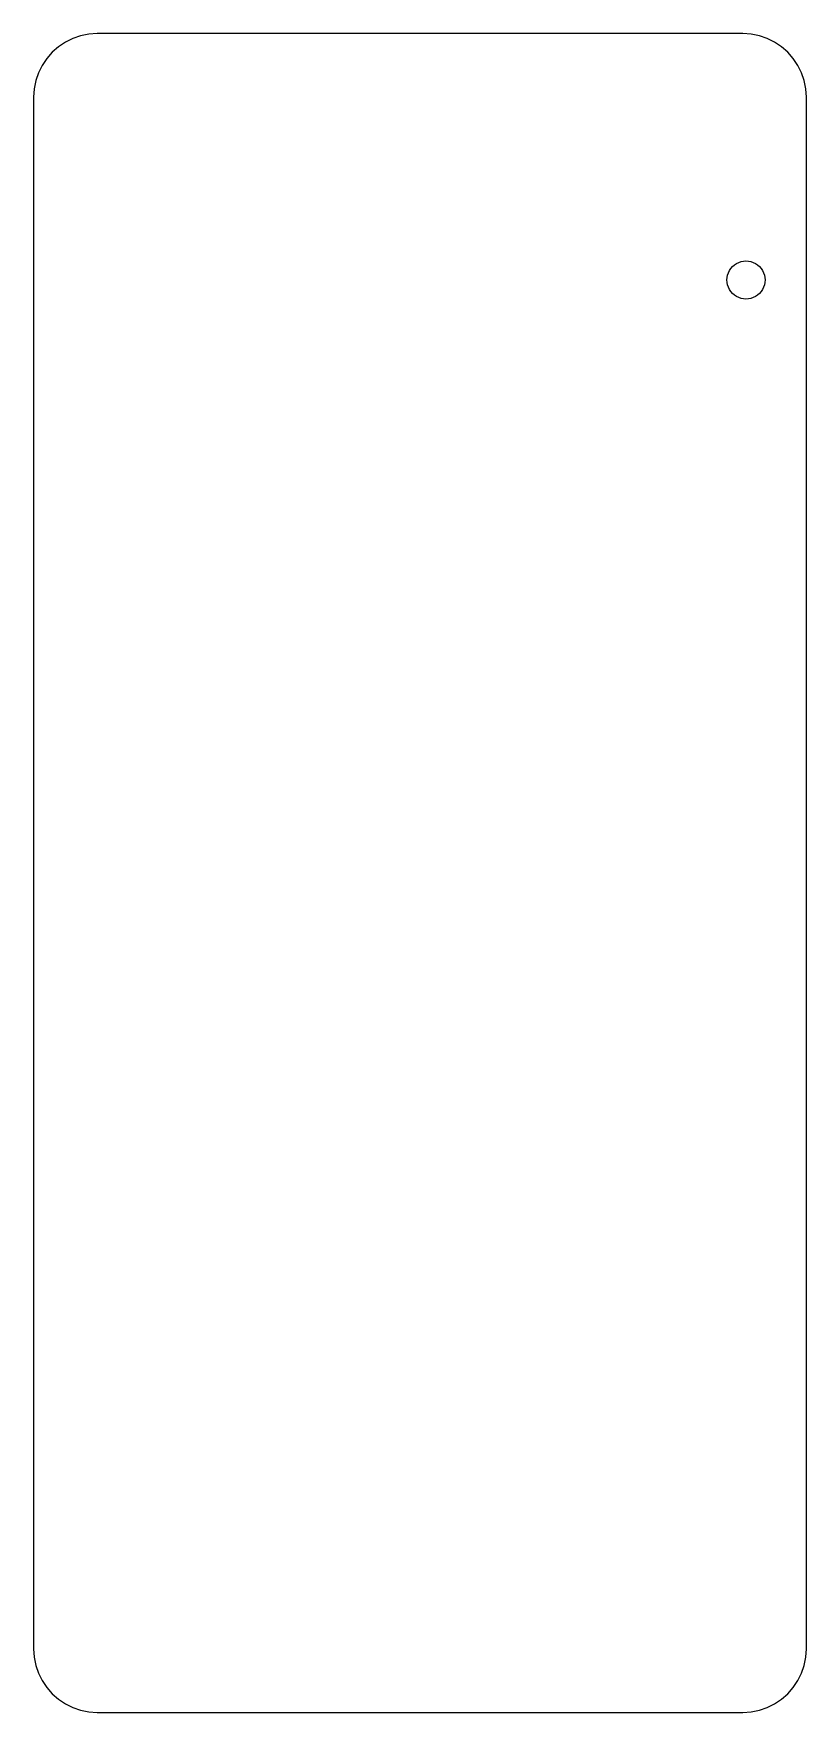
# Model space of a CAD drawing. Header units: metres. Extents: x 0 to 49, y 0 to 106.
import ezdxf

# ---------------------------------------------------------------- set-up
doc = ezdxf.new("R2010")
doc.units = ezdxf.units.M

msp = doc.modelspace()

# ---------------------------------------------------------------- linework, layer by layer
for p, q in [((1.56, 104.77), (1.17, 104.43)), ((2, 105.06), (1.56, 104.77)), ((2.47, 105.3), (2, 105.06)), ((2.96, 105.46), (2.47, 105.3)), ((3.48, 105.57), (2.96, 105.46)), ((4, 105.6), (3.48, 105.57)), ((44.6, 105.6), (4, 105.6)), ((45.12, 105.57), (44.6, 105.6)), ((45.64, 105.46), (45.12, 105.57)), ((46.13, 105.3), (45.64, 105.46)), ((46.6, 105.06), (46.13, 105.3)), ((47.03, 104.77), (46.6, 105.06)), ((47.43, 104.43), (47.03, 104.77)), ((0.54, 103.6), (0.3, 103.13)), ((0.83, 104.03), (0.54, 103.6)), ((1.17, 104.43), (0.83, 104.03)), ((47.77, 104.03), (47.43, 104.43)), ((48.06, 103.6), (47.77, 104.03)), ((48.3, 103.13), (48.06, 103.6)), ((0.14, 102.64), (0.03, 102.12)), ((0.3, 103.13), (0.14, 102.64)), ((48.46, 102.64), (48.3, 103.13)), ((48.57, 102.12), (48.46, 102.64)), ((0.03, 102.12), (0, 101.6)), ((0, 101.6), (0, 4)), ((48.6, 101.6), (48.57, 102.12)), ((48.6, 4), (48.6, 101.6)), ((43.76, 90.7), (43.85, 90.83)), ((43.85, 90.83), (43.95, 90.95)), ((43.95, 90.95), (44.07, 91.05)), ((44.07, 91.05), (44.2, 91.14)), ((44.2, 91.14), (44.34, 91.21)), ((44.34, 91.21), (44.49, 91.26)), ((44.49, 91.26), (44.64, 91.29)), ((44.64, 91.29), (44.8, 91.3)), ((44.8, 91.3), (44.96, 91.29)), ((44.96, 91.29), (45.11, 91.26)), ((45.11, 91.26), (45.26, 91.21)), ((45.26, 91.21), (45.4, 91.14)), ((45.4, 91.14), (45.53, 91.05)), ((45.53, 91.05), (45.65, 90.95)), ((45.65, 90.95), (45.75, 90.83)), ((45.75, 90.83), (45.84, 90.7)), ((43.6, 90.1), (43.61, 90.26)), ((43.61, 89.94), (43.6, 90.1)), ((43.61, 90.26), (43.64, 90.41)), ((43.64, 89.79), (43.61, 89.94)), ((43.64, 90.41), (43.69, 90.56)), ((43.69, 89.64), (43.64, 89.79)), ((43.69, 90.56), (43.76, 90.7)), ((45.84, 90.7), (45.91, 90.56)), ((45.91, 90.56), (45.96, 90.41)), ((45.96, 89.79), (45.91, 89.64)), ((45.96, 90.41), (45.99, 90.26)), ((45.99, 89.94), (45.96, 89.79)), ((45.99, 90.26), (46, 90.1)), ((46, 90.1), (45.99, 89.94)), ((43.76, 89.5), (43.69, 89.64)), ((43.85, 89.37), (43.76, 89.5)), ((43.95, 89.25), (43.85, 89.37)), ((44.07, 89.15), (43.95, 89.25)), ((44.2, 89.06), (44.07, 89.15)), ((44.34, 88.99), (44.2, 89.06)), ((44.49, 88.94), (44.34, 88.99)), ((44.64, 88.91), (44.49, 88.94)), ((44.8, 88.9), (44.64, 88.91)), ((44.96, 88.91), (44.8, 88.9)), ((45.11, 88.94), (44.96, 88.91)), ((45.26, 88.99), (45.11, 88.94)), ((45.4, 89.06), (45.26, 88.99)), ((45.53, 89.15), (45.4, 89.06)), ((45.65, 89.25), (45.53, 89.15)), ((45.75, 89.37), (45.65, 89.25)), ((45.84, 89.5), (45.75, 89.37)), ((45.91, 89.64), (45.84, 89.5)), ((0, 4), (0.03, 3.48)), ((0.03, 3.48), (0.14, 2.96)), ((48.46, 2.96), (48.57, 3.48)), ((48.57, 3.48), (48.6, 4)), ((0.14, 2.96), (0.3, 2.47)), ((0.3, 2.47), (0.54, 2)), ((48.06, 2), (48.3, 2.47)), ((48.3, 2.47), (48.46, 2.96)), ((0.54, 2), (0.83, 1.56)), ((0.83, 1.56), (1.17, 1.17)), ((1.17, 1.17), (1.56, 0.83)), ((47.03, 0.83), (47.43, 1.17)), ((47.43, 1.17), (47.77, 1.56)), ((47.77, 1.56), (48.06, 2)), ((1.56, 0.83), (2, 0.54)), ((2, 0.54), (2.47, 0.3)), ((2.47, 0.3), (2.96, 0.14)), ((2.96, 0.14), (3.48, 0.03)), ((3.48, 0.03), (4, 0)), ((44.6, 0), (45.12, 0.03)), ((45.12, 0.03), (45.64, 0.14)), ((45.64, 0.14), (46.13, 0.3)), ((46.13, 0.3), (46.6, 0.54)), ((46.6, 0.54), (47.03, 0.83)), ((4, 0), (44.6, 0))]:
    msp.add_line(p, q)

doc.saveas('drawing.dxf')
